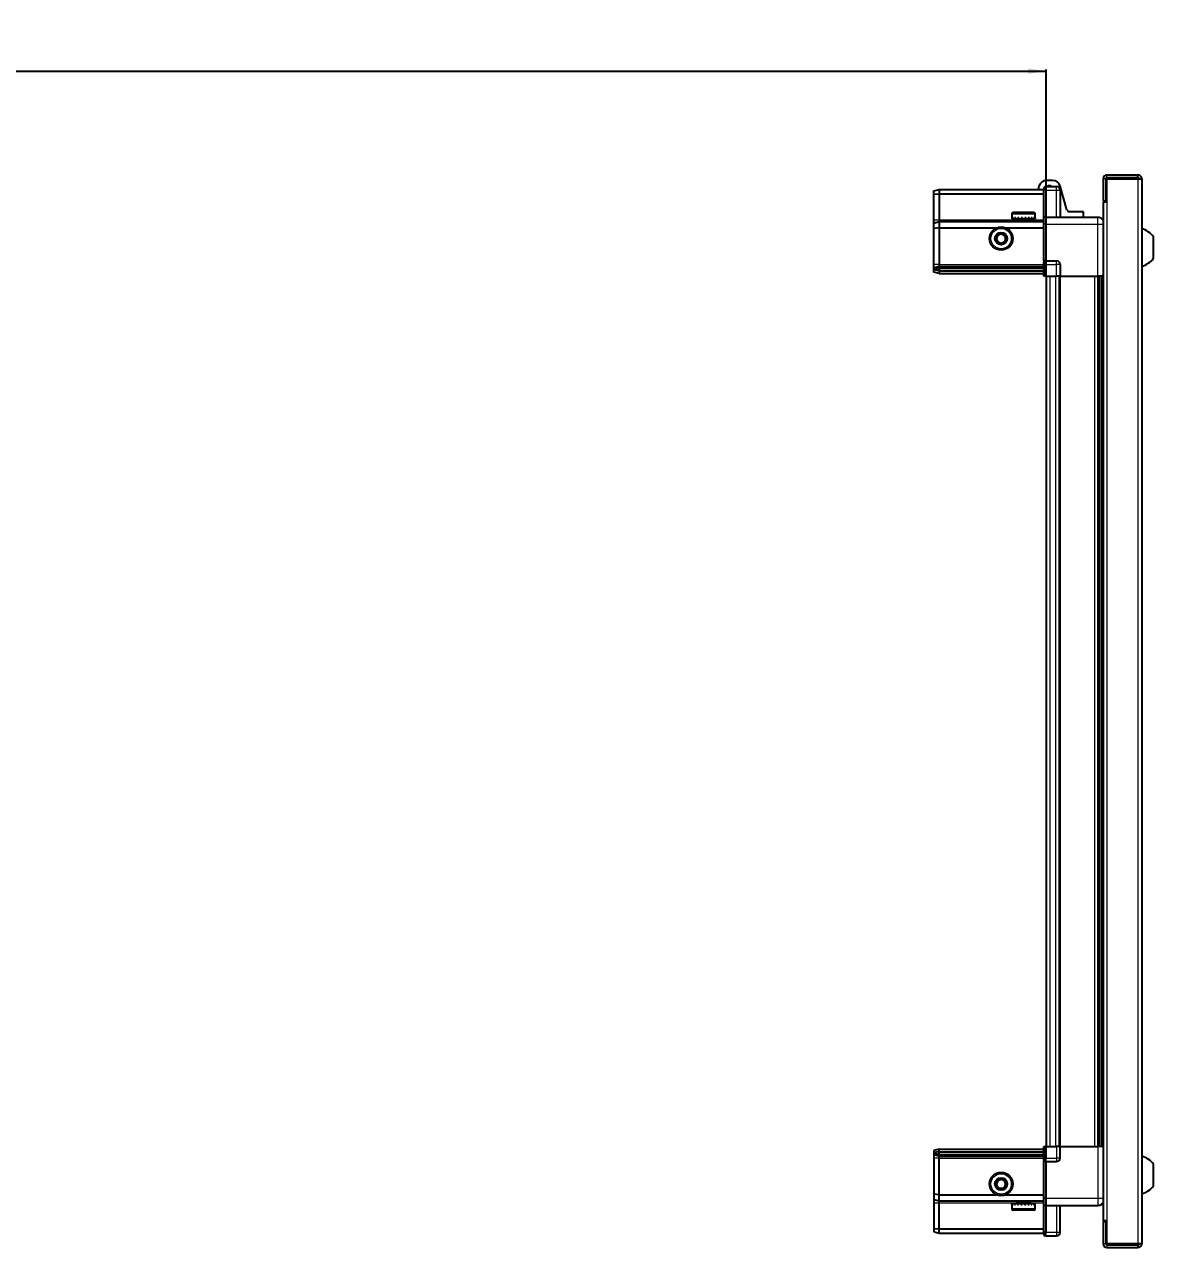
# Model space of a CAD drawing. Header units: millimetres. Extents: x 1256 to 6080, y -475 to 1908.
# Drawn here: x 3786 to 4416, y 1148 to 1831 of the extents above; entities that cross this region are included whole.
import ezdxf

# ---------------------------------------------------------------- set-up
doc = ezdxf.new("R2010")
doc.units = ezdxf.units.MM
doc.layers.add('FORMAT', color=7, linetype='Continuous')
doc.styles.add('SLDTEXTSTYLE0', font='TXT', dxfattribs={"width": 0.75})
doc.dimstyles.new('SLDDIMSTYLE0', dxfattribs={"dimtxt": 20, "dimasz": 10, "dimexe": 0, "dimexo": 0.0625, "dimgap": 5, "dimtad": 2, "dimdec": 1, "dimrnd": 1e-09, "dimzin": 12, "dimdsep": 46, "dimtxsty": 'SLDTEXTSTYLE0', "dimsah": 1, "dimcen": 0.09, "dimadec": 0, "dimazin": 3, "dimtfac": 1, "dimtofl": 0, "dimtmove": 0, "dimatfit": 3, "dimfxl": 0, "dimfrac": 2, "dimtolj": 1, "dimtzin": 12, "dimarcsym": 0})

# ---------------------------------------------------------------- blocks, each defined once
blk = doc.blocks.new('_D_5')
at = {"layer": 'FORMAT'}
for p, q in [((3056.46, 1690.11), (3056.46, 1805.6)), ((3056.46, 1804.6), (4356.46, 1804.6)), ((4356.46, 1690.11), (4356.46, 1805.6))]:
    blk.add_line(p, q, dxfattribs=at)
for points in [[(3056.46, 1804.6), (3066.46, 1803.07), (3066.46, 1806.14)], [(4356.46, 1804.6), (4346.46, 1806.14), (4346.46, 1803.07)]]:
    blk.add_solid(points, dxfattribs=at)
at = {"layer": 'FORMAT', "insert": (3676.91, 1830.39), "char_height": 20, "attachment_point": 1, "style": 'SLDTEXTSTYLE0'}
blk.add_mtext('1300', dxfattribs=at)

msp = doc.modelspace()

# ---------------------------------------------------------------- linework, layer by layer
at = {"color": 7, "linetype": 'Continuous', "lineweight": 25}
for p, q in [((4360, 1743.6), (4356.77, 1743.6)), ((4388.31, 1744.5), (4388.31, 1732.1)), ((4389.81, 1744.5), (4389.81, 1732.1)), ((4390.31, 1731.6), (4390.31, 1744.5)), ((4390.31, 1744.5), (4407.71, 1744.5)), ((4407.71, 1746.6), (4390.41, 1746.6)), ((4407.71, 1745.1), (4390.41, 1745.1)), ((4407.71, 1745.1), (4407.71, 1746.6)), ((4407.71, 1744.5), (4409.81, 1744.5)), ((4409.81, 1744.5), (4409.81, 1149.7)), ((4293.81, 1737.8), (4296.81, 1738.6)), ((4293.81, 1735.95), (4293.81, 1737.8)), ((4293.81, 1735.95), (4296.81, 1736.1)), ((4293.81, 1721.6), (4293.81, 1735.95)), ((4296.81, 1738.6), (4296.81, 1736.1)), ((4296.81, 1738.6), (4355.11, 1738.6)), ((4296.81, 1736.1), (4296.81, 1721.6)), ((4296.81, 1736.1), (4355.11, 1736.1)), ((4352.44, 1740.34), (4351.95, 1738.6)), ((4355.98, 1740.1), (4355.11, 1739.6)), ((4355.11, 1739.6), (4355.11, 1738.1)), ((4355.11, 1723.3), (4355.11, 1738.1)), ((4356.31, 1740.1), (4355.98, 1740.1)), ((4356.31, 1738.1), (4356.31, 1740.1)), ((4356.31, 1740.1), (4362.31, 1740.1)), ((4356.31, 1738.1), (4356.31, 1723.3)), ((4364.31, 1738.1), (4364.31, 1723.1)), ((4368.09, 1727.19), (4364.32, 1740.34)), ((4388.21, 1731.6), (4388.21, 1162.6)), ((4388.21, 1731.6), (4390.31, 1731.6)), ((4388.31, 1732.1), (4389.81, 1732.1)), ((4293.81, 1719.8), (4293.81, 1721.6)), ((4296.81, 1721.6), (4296.81, 1720.6)), ((4337.31, 1725), (4337.31, 1722.1)), ((4337.31, 1722.1), (4337.35, 1722.1)), ((4337.47, 1722.6), (4337.35, 1722.6)), ((4337.35, 1722.6), (4337.35, 1722.1)), ((4337.35, 1722.1), (4337.47, 1722.1)), ((4337.47, 1722.6), (4337.47, 1722.1)), ((4337.47, 1722.1), (4337.88, 1722.1)), ((4338.22, 1722.6), (4337.88, 1722.6)), ((4337.88, 1722.6), (4337.88, 1722.1)), ((4337.88, 1722.1), (4338.22, 1722.1)), ((4338.11, 1725.8), (4349.51, 1725.8)), ((4338.22, 1722.6), (4338.22, 1722.1)), ((4338.22, 1722.1), (4338.99, 1722.1)), ((4339.52, 1722.6), (4338.99, 1722.6)), ((4338.99, 1722.6), (4338.99, 1722.1)), ((4338.99, 1722.1), (4339.52, 1722.1)), ((4339.41, 1722.1), (4339.41, 1722)), ((4339.41, 1722), (4348.21, 1722)), ((4339.52, 1722.6), (4339.52, 1722.1)), ((4339.52, 1722.1), (4340.57, 1722.1)), ((4339.81, 1721.6), (4340.5, 1721.12)), ((4339.81, 1721.6), (4347.81, 1721.6)), ((4341.23, 1722.6), (4340.57, 1722.6)), ((4340.57, 1722.6), (4340.57, 1722.1)), ((4340.57, 1722.1), (4341.23, 1722.1)), ((4341.23, 1722.6), (4341.23, 1722.1)), ((4341.23, 1722.1), (4342.47, 1722.1)), ((4343.2, 1722.6), (4342.47, 1722.6)), ((4342.47, 1722.6), (4342.47, 1722.1)), ((4342.47, 1722.1), (4342.91, 1722.1)), ((4342.91, 1722.6), (4342.91, 1722.1)), ((4343.2, 1722.6), (4343.2, 1722.1)), ((4343.2, 1722.1), (4344.5, 1722.1)), ((4345.23, 1722.6), (4344.5, 1722.6)), ((4344.5, 1722.6), (4344.5, 1722.1)), ((4344.77, 1722.6), (4344.77, 1722.1)), ((4344.77, 1722.1), (4345.23, 1722.1)), ((4345.23, 1722.6), (4345.23, 1722.1)), ((4345.23, 1722.1), (4346.47, 1722.1)), ((4347.12, 1722.6), (4346.47, 1722.6)), ((4346.47, 1722.6), (4346.47, 1722.1)), ((4346.47, 1722.1), (4347.12, 1722.1)), ((4347.12, 1722.6), (4347.12, 1722.1)), ((4347.12, 1722.1), (4348.17, 1722.1)), ((4347.12, 1721.12), (4347.81, 1721.6)), ((4348.69, 1722.6), (4348.17, 1722.6)), ((4348.17, 1722.6), (4348.17, 1722.1)), ((4348.17, 1722.1), (4348.69, 1722.1)), ((4348.21, 1722), (4348.21, 1722.1)), ((4348.69, 1722.6), (4348.69, 1722.1)), ((4348.69, 1722.1), (4349.45, 1722.1)), ((4349.78, 1722.6), (4349.45, 1722.6)), ((4349.45, 1722.6), (4349.45, 1722.1)), ((4349.45, 1722.1), (4349.78, 1722.1)), ((4349.78, 1722.6), (4349.78, 1722.1)), ((4349.78, 1722.1), (4350.17, 1722.1)), ((4350.28, 1722.6), (4350.17, 1722.6)), ((4350.17, 1722.6), (4350.17, 1722.1)), ((4350.17, 1722.1), (4350.28, 1722.1)), ((4350.28, 1722.6), (4350.28, 1722.1)), ((4350.28, 1722.1), (4350.31, 1722.1)), ((4350.31, 1722.1), (4350.31, 1725)), ((4355.11, 1723.1), (4355.11, 1723.3)), ((4356.31, 1723.1), (4355.11, 1723.1)), ((4355.11, 1719.1), (4355.11, 1723.1)), ((4356.31, 1723.3), (4356.31, 1723.1)), ((4356.31, 1723.1), (4356.31, 1719.1)), ((4356.31, 1723.1), (4385.31, 1723.1)), ((4377.26, 1726.1), (4369.53, 1726.1)), ((4377.26, 1723.1), (4377.26, 1726.1)), ((4293.81, 1719.8), (4296.81, 1720.6)), ((4293.81, 1716.77), (4293.81, 1719.8)), ((4296.81, 1717.1), (4293.81, 1716.77)), ((4293.81, 1696.6), (4293.81, 1716.77)), ((4296.81, 1720.6), (4296.81, 1717.1)), ((4296.81, 1720.6), (4355.11, 1720.6)), ((4296.81, 1717.1), (4296.81, 1696.6)), ((4296.81, 1717.1), (4328.81, 1717.1)), ((4333.81, 1717.1), (4355.11, 1717.1)), ((4340.5, 1721.12), (4339.81, 1720.64)), ((4339.81, 1720.64), (4339.81, 1720.6)), ((4339.81, 1720.64), (4347.81, 1720.64)), ((4340.5, 1721.12), (4347.12, 1721.12)), ((4347.81, 1720.64), (4347.12, 1721.12)), ((4347.81, 1720.6), (4347.81, 1720.64)), ((4355.11, 1698.8), (4355.11, 1719.1)), ((4356.31, 1719.1), (4356.31, 1698.8)), ((4416.41, 1700.1), (4416.41, 1712.1)), ((4293.81, 1694.8), (4293.81, 1696.6)), ((4296.81, 1695.6), (4293.81, 1694.8)), ((4293.81, 1694.06), (4293.81, 1694.8)), ((4296.81, 1694.6), (4293.81, 1694.06)), ((4293.81, 1693.56), (4293.81, 1694.06)), ((4296.81, 1696.6), (4296.81, 1695.6)), ((4296.81, 1695.6), (4296.81, 1694.6)), ((4296.81, 1695.6), (4355.11, 1695.6)), ((4296.81, 1694.6), (4355.11, 1694.6)), ((4296.81, 1694.6), (4296.81, 1693.1)), ((4355.11, 1698.6), (4355.11, 1698.8)), ((4356.31, 1698.6), (4355.11, 1698.6)), ((4355.11, 1698.6), (4355.11, 1697.93)), ((4355.11, 1690.1), (4355.11, 1697.93)), ((4355.98, 1696.6), (4355.98, 1690.1)), ((4356.31, 1698.8), (4356.31, 1698.6)), ((4356.31, 1696.6), (4356.31, 1698.6)), ((4356.31, 1698.6), (4362.31, 1698.6)), ((4356.31, 1696.6), (4356.31, 1698.6)), ((4356.31, 1696.6), (4356.31, 1690.1)), ((4364.31, 1696.6), (4364.31, 1690.1)), ((4293.81, 1692.41), (4293.81, 1693.56)), ((4296.81, 1693.1), (4293.81, 1693.56)), ((4296.81, 1691.6), (4293.81, 1692.41)), ((4296.81, 1693.1), (4355.11, 1693.1)), ((4296.81, 1693.1), (4296.81, 1691.6)), ((4296.81, 1691.6), (4355.11, 1691.6)), ((4355.98, 1690.1), (4355.11, 1690.1)), ((4356.31, 1690.1), (4355.98, 1690.1)), ((4356.31, 1690.1), (4362.31, 1690.1)), ((4356.46, 1690.1), (4356.46, 1204.1)), ((4364.31, 1690.1), (4362.31, 1690.1)), ((4363.66, 1690.1), (4363.66, 1204.1)), ((4364.31, 1690.1), (4385.31, 1690.1)), ((4386.33, 1204.1), (4386.33, 1690.1)), ((4386.37, 1204.1), (4386.37, 1690.1)), ((4388.16, 1690.1), (4388.16, 1204.1)), ((4296.81, 1202.6), (4293.81, 1201.8)), ((4296.81, 1201.1), (4296.81, 1202.6)), ((4296.81, 1202.6), (4355.11, 1202.6)), ((4355.11, 1196.28), (4355.11, 1204.1)), ((4355.11, 1204.1), (4355.98, 1204.1)), ((4355.98, 1204.1), (4355.98, 1204.1)), ((4355.98, 1204.1), (4355.98, 1197.6)), ((4356.31, 1204.1), (4355.98, 1204.1)), ((4356.31, 1204.1), (4356.31, 1197.6)), ((4356.31, 1204.1), (4356.31, 1204.1)), ((4356.31, 1204.1), (4356.31, 1197.6)), ((4356.31, 1204.1), (4362.31, 1204.1)), ((4364.31, 1204.1), (4362.31, 1204.1)), ((4364.31, 1197.6), (4364.31, 1204.1)), ((4364.31, 1204.1), (4385.31, 1204.1)), ((4293.81, 1201.8), (4293.81, 1200.65)), ((4296.81, 1201.1), (4293.81, 1200.65)), ((4293.81, 1200.65), (4293.81, 1200.15)), ((4296.81, 1199.6), (4293.81, 1200.15)), ((4293.81, 1200.15), (4293.81, 1199.41)), ((4296.81, 1198.6), (4293.81, 1199.41)), ((4293.81, 1199.41), (4293.81, 1197.6)), ((4293.81, 1197.6), (4293.81, 1177.44)), ((4296.81, 1199.6), (4296.81, 1201.1)), ((4296.81, 1201.1), (4355.11, 1201.1)), ((4296.81, 1199.6), (4355.11, 1199.6)), ((4296.81, 1198.6), (4296.81, 1199.6)), ((4296.81, 1198.6), (4355.11, 1198.6)), ((4296.81, 1197.6), (4296.81, 1198.6)), ((4296.81, 1177.1), (4296.81, 1197.6)), ((4355.11, 1196.28), (4355.11, 1195.6)), ((4356.31, 1195.6), (4355.11, 1195.6)), ((4355.11, 1195.4), (4355.11, 1195.6)), ((4355.11, 1175.1), (4355.11, 1195.4)), ((4356.31, 1195.6), (4356.31, 1197.6)), ((4356.31, 1195.6), (4356.31, 1195.4)), ((4356.31, 1195.6), (4362.31, 1195.6)), ((4356.31, 1195.4), (4356.31, 1175.1)), ((4416.41, 1182.1), (4416.41, 1194.1)), ((4296.81, 1177.1), (4293.81, 1177.44)), ((4293.81, 1177.44), (4293.81, 1174.41)), ((4296.81, 1177.1), (4328.81, 1177.1)), ((4296.81, 1173.6), (4296.81, 1177.1)), ((4333.81, 1177.1), (4355.11, 1177.1)), ((4355.11, 1171.1), (4355.11, 1175.1)), ((4356.31, 1175.1), (4356.31, 1171.1)), ((4293.81, 1174.41), (4296.81, 1173.6)), ((4293.81, 1174.41), (4293.81, 1172.6)), ((4293.81, 1172.6), (4293.81, 1158.26)), ((4296.81, 1173.6), (4355.11, 1173.6)), ((4296.81, 1172.6), (4296.81, 1173.6)), ((4296.81, 1158.1), (4296.81, 1172.6)), ((4337.31, 1172.1), (4337.31, 1169.2)), ((4337.33, 1172.1), (4337.31, 1172.1)), ((4337.33, 1171.6), (4337.33, 1172.1)), ((4337.43, 1172.1), (4337.33, 1172.1)), ((4337.33, 1171.6), (4337.43, 1171.6)), ((4337.43, 1171.6), (4337.43, 1172.1)), ((4337.8, 1172.1), (4337.43, 1172.1)), ((4337.8, 1171.6), (4337.8, 1172.1)), ((4338.12, 1172.1), (4337.8, 1172.1)), ((4337.8, 1171.6), (4338.12, 1171.6)), ((4349.51, 1168.4), (4338.11, 1168.4)), ((4338.12, 1171.6), (4338.12, 1172.1)), ((4338.86, 1172.1), (4338.12, 1172.1)), ((4338.86, 1171.6), (4338.86, 1172.1)), ((4339.37, 1172.1), (4338.86, 1172.1)), ((4338.86, 1171.6), (4339.37, 1171.6)), ((4339.37, 1171.6), (4339.37, 1172.1)), ((4340.4, 1172.1), (4339.37, 1172.1)), ((4339.41, 1172.2), (4339.41, 1172.1)), ((4348.21, 1172.2), (4339.41, 1172.2)), ((4339.81, 1173.6), (4339.81, 1173.57)), ((4339.81, 1173.57), (4340.5, 1173.09)), ((4347.81, 1173.57), (4339.81, 1173.57)), ((4340.5, 1173.09), (4339.81, 1172.6)), ((4347.81, 1172.6), (4339.81, 1172.6)), ((4340.4, 1171.6), (4340.4, 1172.1)), ((4341.05, 1172.1), (4340.4, 1172.1)), ((4340.4, 1171.6), (4341.05, 1171.6)), ((4347.12, 1173.09), (4340.5, 1173.09)), ((4341.05, 1171.6), (4341.05, 1172.1)), ((4342.28, 1172.1), (4341.05, 1172.1)), ((4342.28, 1171.6), (4342.28, 1172.1)), ((4342.77, 1172.1), (4342.28, 1172.1)), ((4342.28, 1171.6), (4343, 1171.6)), ((4342.77, 1171.6), (4342.77, 1172.1)), ((4343, 1171.6), (4343, 1172.1)), ((4344.3, 1172.1), (4343, 1172.1)), ((4344.3, 1171.6), (4344.3, 1172.1)), ((4344.3, 1171.6), (4345.04, 1171.6)), ((4344.64, 1171.6), (4344.64, 1172.1)), ((4345.04, 1172.1), (4344.64, 1172.1)), ((4345.04, 1171.6), (4345.04, 1172.1)), ((4346.28, 1172.1), (4345.04, 1172.1)), ((4346.28, 1171.6), (4346.28, 1172.1)), ((4346.95, 1172.1), (4346.28, 1172.1)), ((4346.28, 1171.6), (4346.95, 1171.6)), ((4346.95, 1171.6), (4346.95, 1172.1)), ((4348.02, 1172.1), (4346.95, 1172.1)), ((4347.12, 1173.09), (4347.81, 1173.57)), ((4347.81, 1172.6), (4347.12, 1173.09)), ((4347.81, 1173.57), (4347.81, 1173.6)), ((4348.02, 1171.6), (4348.02, 1172.1)), ((4348.55, 1172.1), (4348.02, 1172.1)), ((4348.02, 1171.6), (4348.55, 1171.6)), ((4348.21, 1172.1), (4348.21, 1172.2)), ((4348.55, 1171.6), (4348.55, 1172.1)), ((4349.34, 1172.1), (4348.55, 1172.1)), ((4349.34, 1171.6), (4349.34, 1172.1)), ((4349.7, 1172.1), (4349.34, 1172.1)), ((4349.34, 1171.6), (4349.7, 1171.6)), ((4349.7, 1171.6), (4349.7, 1172.1)), ((4350.13, 1172.1), (4349.7, 1172.1)), ((4350.13, 1171.6), (4350.13, 1172.1)), ((4350.26, 1172.1), (4350.13, 1172.1)), ((4350.13, 1171.6), (4350.26, 1171.6)), ((4350.26, 1171.6), (4350.26, 1172.1)), ((4350.31, 1172.1), (4350.26, 1172.1)), ((4350.31, 1169.2), (4350.31, 1172.1)), ((4356.31, 1171.1), (4355.11, 1171.1)), ((4355.11, 1170.9), (4355.11, 1171.1)), ((4355.11, 1156.1), (4355.11, 1170.9)), ((4356.31, 1171.1), (4356.31, 1170.9)), ((4356.31, 1171.1), (4385.31, 1171.1)), ((4356.31, 1170.9), (4356.31, 1156.1)), ((4356.31, 1170.9), (4356.31, 1156.1)), ((4364.31, 1156.1), (4364.31, 1171.1)), ((4390.31, 1162.6), (4388.21, 1162.6)), ((4388.31, 1162.1), (4389.81, 1162.1)), ((4388.31, 1162.1), (4388.31, 1149.7)), ((4389.81, 1162.1), (4389.81, 1149.7)), ((4390.31, 1149.7), (4390.31, 1162.6)), ((4293.81, 1158.26), (4296.81, 1158.1)), ((4293.81, 1158.26), (4293.81, 1156.41)), ((4293.81, 1156.41), (4296.81, 1155.6)), ((4296.81, 1158.1), (4355.11, 1158.1)), ((4296.81, 1155.6), (4296.81, 1158.1)), ((4296.81, 1155.6), (4355.11, 1155.6)), ((4355.11, 1156.1), (4355.11, 1154.6)), ((4355.11, 1154.6), (4355.98, 1154.1)), ((4356.31, 1154.1), (4356.31, 1156.1)), ((4356.31, 1154.1), (4355.98, 1154.1)), ((4356.31, 1154.1), (4362.31, 1154.1)), ((4407.71, 1149.7), (4390.31, 1149.7)), ((4390.41, 1149.1), (4407.71, 1149.1)), ((4390.41, 1147.6), (4407.71, 1147.6)), ((4409.81, 1149.7), (4407.71, 1149.7)), ((4407.71, 1149.1), (4407.71, 1147.6))]:
    msp.add_line(p, q, dxfattribs=at)
at = {"color": 8, "linetype": 'Continuous', "lineweight": 18}
for p, q in [((4389.81, 1744.5), (4388.31, 1744.5)), ((4390.41, 1745.1), (4390.41, 1746.6)), ((4407.71, 1744.5), (4407.71, 1149.7)), ((4356.31, 1738.1), (4355.11, 1738.1)), ((4356.31, 1738.1), (4362.31, 1738.1)), ((4362.31, 1738.1), (4362.31, 1740.1)), ((4362.31, 1723.1), (4362.31, 1738.1)), ((4362.31, 1738.1), (4364.31, 1738.1)), ((4390.31, 1731.6), (4390.31, 1162.6)), ((4293.81, 1721.6), (4296.81, 1721.6)), ((4296.81, 1721.6), (4339.81, 1721.6)), ((4337.31, 1725), (4350.31, 1725)), ((4347.81, 1721.6), (4355.11, 1721.6)), ((4355.11, 1723.3), (4356.31, 1723.3)), ((4356.31, 1719.1), (4355.11, 1719.1)), ((4356.31, 1719.1), (4385.31, 1719.1)), ((4385.31, 1690.1), (4385.31, 1719.1)), ((4296.81, 1696.6), (4293.81, 1696.6)), ((4296.81, 1696.6), (4355.11, 1696.6)), ((4355.11, 1698.8), (4356.31, 1698.8)), ((4356.31, 1696.6), (4355.98, 1696.6)), ((4356.31, 1696.6), (4362.31, 1696.6)), ((4362.31, 1696.6), (4362.31, 1698.6)), ((4364.31, 1696.6), (4362.31, 1696.6)), ((4362.31, 1690.1), (4362.31, 1696.6)), ((4358.46, 1690.1), (4358.46, 1204.1)), ((4361.66, 1690.1), (4361.66, 1204.1)), ((4364.31, 1690.1), (4364.31, 1204.1)), ((4383.71, 1204.1), (4383.71, 1690.1)), ((4385.13, 1690.1), (4385.13, 1204.1)), ((4387.58, 1204.1), (4387.58, 1690.1)), ((4356.31, 1204.1), (4355.98, 1204.1)), ((4362.31, 1204.1), (4362.31, 1197.6)), ((4385.31, 1204.1), (4385.31, 1175.1)), ((4296.81, 1197.6), (4293.81, 1197.6)), ((4296.81, 1197.6), (4355.11, 1197.6)), ((4356.31, 1195.4), (4355.11, 1195.4)), ((4356.31, 1197.6), (4355.98, 1197.6)), ((4356.31, 1197.6), (4362.31, 1197.6)), ((4364.31, 1197.6), (4362.31, 1197.6)), ((4362.31, 1197.6), (4362.31, 1195.6)), ((4356.31, 1175.1), (4355.11, 1175.1)), ((4356.31, 1175.1), (4385.31, 1175.1)), ((4293.81, 1172.6), (4296.81, 1172.6)), ((4296.81, 1172.6), (4339.81, 1172.6)), ((4350.31, 1169.2), (4337.31, 1169.2)), ((4347.81, 1172.6), (4355.11, 1172.6)), ((4356.31, 1170.9), (4355.11, 1170.9)), ((4362.31, 1171.1), (4362.31, 1156.1)), ((4356.31, 1156.1), (4355.11, 1156.1)), ((4356.31, 1156.1), (4362.31, 1156.1)), ((4362.31, 1156.1), (4364.31, 1156.1)), ((4362.31, 1156.1), (4362.31, 1154.1)), ((4389.81, 1149.7), (4388.31, 1149.7)), ((4390.41, 1149.1), (4390.41, 1147.6))]:
    msp.add_line(p, q, dxfattribs=at)
at = {"color": 7, "linetype": 'Continuous', "lineweight": 25}
for centre, radius in [((4331.31, 1711.1), 6.5), ((4331.31, 1711.1), 3.46), ((4331.31, 1183.1), 6.5), ((4331.31, 1183.1), 3.46)]:
    msp.add_circle(centre, radius, dxfattribs=at)
at = {"color": 8, "linetype": 'Continuous', "lineweight": 18}
for centre in [(4331.31, 1711.1), (4331.31, 1183.1)]:
    msp.add_circle(centre, 5.7, dxfattribs=at)
at = {"color": 7, "linetype": 'Continuous', "lineweight": 25}
for centre, radius, start, end in [((4356.77, 1739.1), 4.5, 90, 164), ((4360, 1739.1), 4.5, 16, 90), ((4390.41, 1744.5), 2.1, 90, 180), ((4390.41, 1744.5), 0.6, 90, 180), ((4407.71, 1744.5), 2.1, 0, 90), ((4407.71, 1744.5), 0.6, 0, 90), ((4358.36, 1738.7), 1.9, 47.4631, 132.5369), ((4362.31, 1738.1), 2, 0, 90), ((4338.11, 1725), 0.8, 90, 180), ((4339.41, 1721.6), 0.4, 0, 90), ((4348.21, 1721.6), 0.4, 90, 180), ((4349.51, 1725), 0.8, 0, 90), ((4369.53, 1727.6), 1.5, 196, 270), ((4406.79, 1705.08), 11.91, 36.1266, 75.29965), ((4331.31, 1711.1), 2.5, 120.74103, 180.74103), ((4331.31, 1711.1), 2.5, 180.74103, 240.74103), ((4331.31, 1711.1), 2.5, 60.74103, 120.74103), ((4331.31, 1711.1), 2.5, 240.74103, 300.74103), ((4331.31, 1711.1), 2.5, 0.74103, 60.74103), ((4331.31, 1711.1), 2.5, 300.74103, 0.74103), ((4362.31, 1696.6), 2, 0, 90), ((4406.79, 1707.13), 11.91, 284.70035, 323.8734), ((4362.31, 1197.6), 2, 270, 0), ((4406.79, 1187.08), 11.91, 36.1266, 75.29965), ((4331.31, 1183.1), 2.5, 155.91157, 215.91157), ((4331.31, 1183.1), 2.5, 95.91157, 155.91157), ((4331.31, 1183.1), 2.5, 35.91157, 95.91157), ((4331.31, 1183.1), 2.5, 275.91157, 335.91157), ((4331.31, 1183.1), 2.5, 335.91157, 35.91157), ((4406.79, 1189.13), 11.91, 284.70035, 323.8734), ((4331.31, 1183.1), 2.5, 215.91157, 275.91157), ((4338.11, 1169.2), 0.8, 180, 270), ((4339.41, 1172.6), 0.4, 270, 0), ((4348.21, 1172.6), 0.4, 180, 270), ((4349.51, 1169.2), 0.8, 270, 0), ((4362.31, 1156.1), 2, 270, 0), ((4390.41, 1149.7), 2.1, 180, 270), ((4390.41, 1149.7), 0.6, 180, 270), ((4407.71, 1149.7), 2.1, 270, 0), ((4407.71, 1149.7), 0.6, 270, 0)]:
    msp.add_arc(centre, radius, start, end, dxfattribs=at)
for centre, start_param, end_param in [((4352.51, 1696.6), 0, 0.722734), ((4352.51, 1197.6), 5.560451, 6.283185)]:
    msp.add_ellipse(centre, major_axis=(3.46, 0), ratio=0.57735, start_param=start_param, end_param=end_param, dxfattribs=at)
for points, knots in [([(4385.31, 1723.1), (4385.75, 1723.06), (4386.43, 1722.99), (4387.24, 1722.55), (4387.8, 1722.11), (4388.08, 1721.74), (4388.21, 1721.56)], [0, 0, 0, 0, 0.384298, 0.591173, 0.802437, 1, 1, 1, 1]), ([(4328.79, 1712.52), (4329.24, 1712.78), (4330.06, 1713.27), (4330.89, 1713.76), (4331.27, 1713.99)], [0, 0, 0, 0, 0.534686, 1, 1, 1, 1]), ([(4328.83, 1709.63), (4328.83, 1709.75), (4328.82, 1710.35), (4328.81, 1711.35), (4328.8, 1712.17), (4328.79, 1712.52)], [0, 0, 0, 0, 0.133125, 0.637099, 1, 1, 1, 1]), ([(4331.35, 1708.22), (4330.9, 1708.47), (4330.06, 1708.94), (4329.22, 1709.41), (4328.83, 1709.63)], [0, 0, 0, 0, 0.534686, 1, 1, 1, 1]), ([(4331.27, 1713.99), (4331.72, 1713.74), (4332.57, 1713.27), (4333.4, 1712.8), (4333.79, 1712.58)], [0, 0, 0, 0, 0.534686, 1, 1, 1, 1]), ([(4333.83, 1709.69), (4333.39, 1709.43), (4332.56, 1708.94), (4331.73, 1708.45), (4331.35, 1708.22)], [0, 0, 0, 0, 0.534686, 1, 1, 1, 1]), ([(4333.79, 1712.58), (4333.8, 1712.24), (4333.81, 1711.41), (4333.82, 1710.42), (4333.83, 1709.82), (4333.83, 1709.69)], [0, 0, 0, 0, 0.362901, 0.866875, 1, 1, 1, 1]), ([(4388.16, 1690.1), (4388.12, 1690.1), (4387.9, 1690.1), (4387.18, 1690.1), (4386.22, 1690.1), (4385.57, 1690.1), (4385.31, 1690.1)], [0, 0, 0, 0, 0.071707, 0.420979, 0.770251, 1, 1, 1, 1]), ([(4388.16, 1204.1), (4388.12, 1204.1), (4387.9, 1204.1), (4387.18, 1204.1), (4386.22, 1204.1), (4385.57, 1204.1), (4385.31, 1204.1)], [0, 0, 0, 0, 0.071707, 0.420979, 0.770251, 1, 1, 1, 1]), ([(4328.44, 1182.81), (4328.65, 1183.28), (4329.04, 1184.16), (4329.44, 1185.03), (4329.62, 1185.44)], [0, 0, 0, 0, 0.534686, 1, 1, 1, 1]), ([(4330.13, 1180.47), (4329.83, 1180.89), (4329.26, 1181.67), (4328.7, 1182.45), (4328.44, 1182.81)], [0, 0, 0, 0, 0.5346859, 1, 1, 1, 1]), ([(4329.62, 1185.44), (4329.96, 1185.48), (4330.78, 1185.56), (4331.77, 1185.67), (4332.36, 1185.73), (4332.49, 1185.74)], [0, 0, 0, 0, 0.362901, 0.866875, 1, 1, 1, 1]), ([(4332.49, 1185.74), (4332.79, 1185.32), (4333.36, 1184.54), (4333.92, 1183.76), (4334.18, 1183.4)], [0, 0, 0, 0, 0.5346859, 1, 1, 1, 1]), ([(4334.18, 1183.4), (4333.97, 1182.93), (4333.58, 1182.05), (4333.19, 1181.17), (4333, 1180.77)], [0, 0, 0, 0, 0.534686, 1, 1, 1, 1]), ([(4333, 1180.77), (4332.88, 1180.75), (4332.28, 1180.69), (4331.29, 1180.59), (4330.48, 1180.5), (4330.13, 1180.47)], [0, 0, 0, 0, 0.133125, 0.637099, 1, 1, 1, 1]), ([(4385.31, 1171.1), (4385.75, 1171.15), (4386.43, 1171.22), (4387.24, 1171.66), (4387.8, 1172.1), (4388.08, 1172.47), (4388.21, 1172.65)], [0, 0, 0, 0, 0.3842982, 0.5911726, 0.8024372, 1, 1, 1, 1])]:
    msp.add_open_spline(points, degree=3, knots=knots, dxfattribs=at)
at = {"color": 8, "linetype": 'Continuous', "lineweight": 18}
for points in [[(4385.31, 1719.1), (4385.31, 1719.63), (4385.31, 1720.68), (4385.31, 1722), (4385.31, 1722.92), (4385.31, 1723.04), (4385.31, 1723.1)], [(4385.31, 1175.1), (4385.31, 1174.58), (4385.31, 1173.53), (4385.31, 1172.21), (4385.31, 1171.28), (4385.31, 1171.16), (4385.31, 1171.1)]]:
    msp.add_open_spline(points, degree=3, dxfattribs=at)
for points in [[(4385.31, 1719.1), (4385.75, 1719.1), (4386.43, 1719.1), (4387.24, 1719.1), (4387.8, 1719.1), (4388.08, 1719.1), (4388.21, 1719.1)], [(4385.31, 1175.1), (4385.75, 1175.1), (4386.43, 1175.1), (4387.24, 1175.1), (4387.8, 1175.1), (4388.08, 1175.1), (4388.21, 1175.1)]]:
    msp.add_open_spline(points, degree=3, knots=[0, 0, 0, 0, 0.384298, 0.591173, 0.802437, 1, 1, 1, 1], dxfattribs=at)

# ---------------------------------------------------------------- dimensions: what is measured, and where the dimension line sits
at = {"layer": 'FORMAT'}
dim = msp.add_linear_dim(base=(4356.46, 1804.6), p1=(3056.46, 1690.1), p2=(4356.46, 1690.1), angle=0, dimstyle='SLDDIMSTYLE0', dxfattribs=at)
dim.commit()
dim.dimension.update_dxf_attribs({"geometry": '_D_5', "text_midpoint": (3706.46, 1804.6), "dimtype": 160})

doc.saveas('drawing.dxf')
